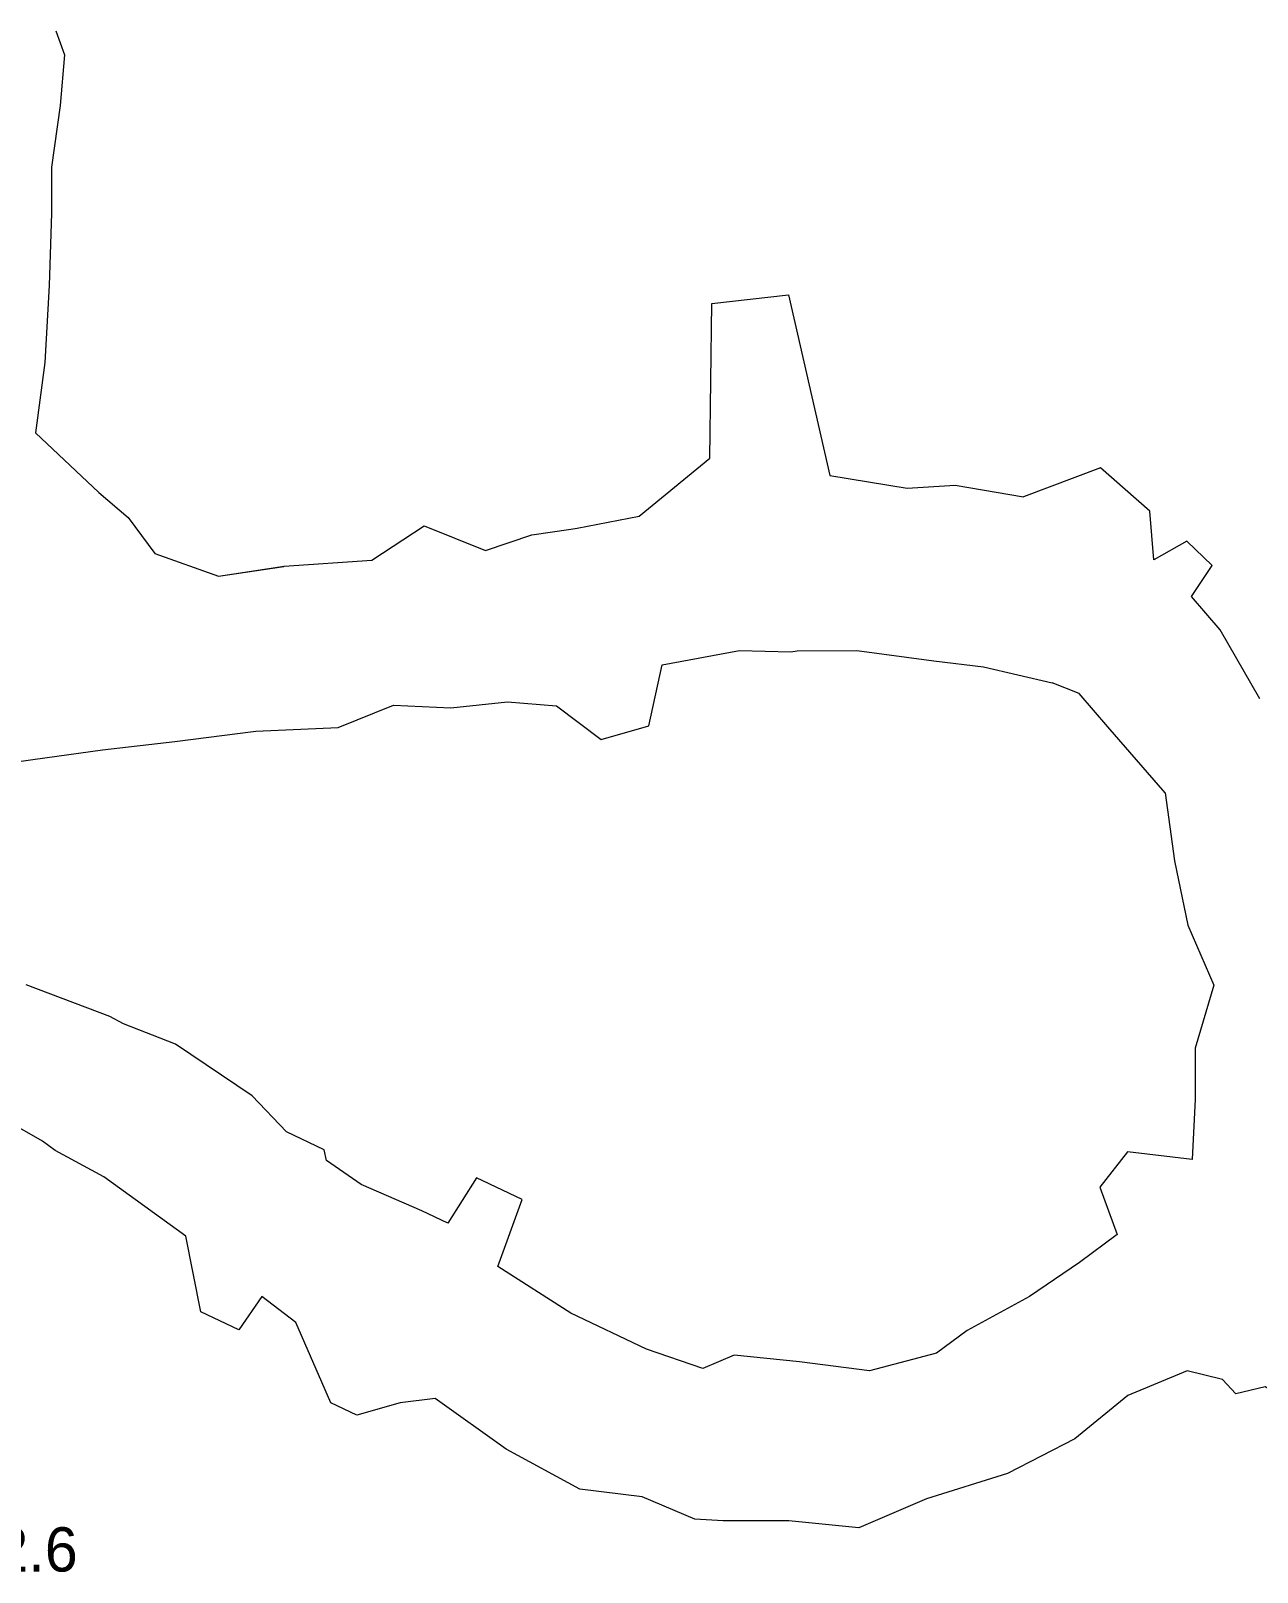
# Model space of a CAD drawing. Extents: x -47776 to 11079, y 0 to 10209.
# Drawn here: x 10819.4 to 10874.8, y 9836.1 to 9905.7 of the extents above; entities that cross this region are included whole.
import ezdxf

# ---------------------------------------------------------------- set-up
doc = ezdxf.new("R2010")
doc.units = 0
doc.header["$MEASUREMENT"] = 0
doc.layers.add('R-480-7855-NE-SCR', color=7, linetype='Continuous')
doc.layers.add('R-495-7699-SE-SCR', color=204, linetype='Continuous')

msp = doc.modelspace()

# ---------------------------------------------------------------- linework, layer by layer
at = {"layer": 'R-480-7855-NE-SCR', "linetype": 'Continuous', "lineweight": 0}
for points in [[(10820.494, 9905.718, -450.428), (10820.895, 9904.628, -450.567), (10820.696, 9902.346, -450.457), (10820.298, 9899.568, -450.11), (10820.3, 9897.484, -450.574), (10820.202, 9894.211, -450.89), (10820.005, 9890.738, -451.131)], [(10820.494, 9905.718, -454.728), (10820.895, 9904.628, -454.867), (10820.696, 9902.346, -454.457), (10820.298, 9899.568, -454.41), (10820.3, 9897.484, -454.874), (10820.202, 9894.211, -455.19), (10820.005, 9890.738, -455.331)], [(10846.84, 9883.806, -451.496), (10850.033, 9886.425, -451.236), (10850.124, 9893.398, -450.578), (10853.59, 9893.795, -450.531), (10855.452, 9885.644, -450.111), (10858.939, 9885.07, -449.682), (10861.117, 9885.204, -449.339), (10864.199, 9884.669, -448.872)], [(10846.84, 9883.806, -445.796), (10850.033, 9886.425, -444.836), (10850.124, 9893.398, -444.078), (10853.589, 9893.795, -444.031), (10855.452, 9885.644, -444.211), (10858.939, 9885.07, -443.982), (10861.117, 9885.204, -443.739), (10864.199, 9884.669, -443.972)], [(10820.005, 9890.738, -451.131), (10819.576, 9887.558, -450.921), (10822.443, 9884.867, -451.145), (10823.756, 9883.746, -450.856), (10824.967, 9882.115, -450.757)], [(10820.005, 9890.738, -455.331), (10819.576, 9887.558, -455.321), (10822.443, 9884.867, -455.445), (10823.756, 9883.746, -455.356), (10824.967, 9882.115, -455.357)], [(10874.872, 9875.552, -441.908), (10873.083, 9878.672, -441.979), (10871.789, 9880.169, -442.266), (10872.716, 9881.573, -442.324), (10871.576, 9882.678, -442.367), (10870.084, 9881.835, -442.411), (10869.902, 9884.033, -442.77), (10867.682, 9885.99, -442.885), (10864.199, 9884.669, -443.972)], [(10874.872, 9875.552, -447.311), (10873.083, 9878.672, -447.179), (10871.789, 9880.169, -447.466), (10872.716, 9881.573, -447.724), (10871.576, 9882.678, -447.767), (10870.084, 9881.835, -447.911), (10869.902, 9884.033, -448.17), (10867.682, 9885.99, -448.285), (10864.199, 9884.669, -448.872)], [(10830.789, 9881.531, -448.655), (10830.812, 9881.535, -448.651), (10834.768, 9881.807, -447.743), (10837.138, 9883.364, -447.048), (10839.897, 9882.249, -447.052), (10841.991, 9882.957, -446.518), (10843.752, 9883.213, -446.044), (10844.039, 9883.255, -445.999), (10846.84, 9883.806, -445.796)], [(10830.789, 9881.531, -453.855), (10830.812, 9881.535, -453.851), (10834.768, 9881.807, -453.243), (10837.138, 9883.364, -452.248), (10839.897, 9882.249, -452.752), (10841.991, 9882.957, -452.218), (10843.752, 9883.213, -451.844), (10844.039, 9883.255, -451.799), (10846.84, 9883.806, -451.496)], [(10824.967, 9882.115, -450.757), (10827.845, 9881.089, -448.871), (10830.789, 9881.531, -448.655), (10830.812, 9881.535, -448.651)], [(10824.967, 9882.115, -455.357), (10827.845, 9881.089, -454.571), (10830.812, 9881.535, -453.851), (10830.812, 9881.535, -453.851)], [(10847.879, 9877.086, -445.796), (10851.379, 9877.728, -444.836), (10853.685, 9877.68, -444.078), (10853.978, 9877.725, -444.031), (10856.675, 9877.738, -444.211), (10860.147, 9877.263, -443.982), (10862.386, 9877.002, -443.739), (10865.498, 9876.269, -443.972)], [(10847.879, 9877.086, -451.496), (10851.379, 9877.728, -451.236), (10853.685, 9877.68, -450.578), (10853.978, 9877.725, -450.531), (10856.675, 9877.738, -450.111), (10860.147, 9877.263, -449.682), (10862.386, 9877.002, -449.339), (10865.498, 9876.269, -448.872)], [(10835.746, 9875.269, -448.314), (10835.746, 9875.269, -448.314), (10835.746, 9875.269, -448.314), (10838.332, 9875.15, -447.048), (10840.889, 9875.421, -447.052), (10843.113, 9875.239, -446.518), (10845.133, 9873.713, -446.044), (10847.284, 9874.324, -445.999), (10847.879, 9877.086, -445.796)], [(10835.746, 9875.269, -453.414), (10835.746, 9875.269, -453.414), (10835.746, 9875.269, -453.414), (10838.332, 9875.15, -452.248), (10840.889, 9875.421, -452.752), (10843.113, 9875.239, -452.218), (10845.133, 9873.713, -451.844), (10847.284, 9874.324, -451.799), (10847.879, 9877.086, -451.496)], [(10870.602, 9871.299, -442.404), (10868.015, 9874.29, -441.979), (10866.721, 9875.787, -442.266), (10865.498, 9876.269, -443.972)], [(10870.602, 9871.299, -448.404), (10868.015, 9874.29, -447.179), (10866.721, 9875.787, -447.466), (10865.498, 9876.269, -448.872)], [(10812.068, 9871.449, -450.816), (10816.312, 9872.362, -450.774), (10819.458, 9872.807, -450.196), (10822.605, 9873.253, -449.618), (10825.872, 9873.624, -448.924), (10829.523, 9874.087, -448.871), (10833.243, 9874.259, -449.118), (10835.746, 9875.269, -448.314)], [(10812.068, 9871.449, -457.316), (10816.312, 9872.362, -456.774), (10819.458, 9872.807, -456.396), (10822.605, 9873.253, -455.718), (10825.872, 9873.624, -455.224), (10829.523, 9874.087, -454.571), (10833.243, 9874.259, -453.918), (10835.746, 9875.269, -453.414)], [(10870.602, 9871.299, -442.404), (10871.014, 9868.227, -441.125), (10871.614, 9865.327, -440.137), (10872.789, 9862.625, -439.466), (10871.959, 9859.78, -440.427), (10871.95, 9857.475, -440.153), (10871.81, 9854.748, -439.013), (10868.891, 9855.092, -438.637), (10867.648, 9853.504, -438.588), (10868.427, 9851.355, -436.679)], [(10870.602, 9871.299, -448.404), (10871.014, 9868.227, -446.425), (10871.614, 9865.327, -445.837), (10872.789, 9862.625, -445.466), (10871.959, 9859.78, -444.827), (10871.95, 9857.475, -444.353), (10871.81, 9854.748, -443.813), (10868.891, 9855.092, -443.737), (10867.648, 9853.504, -443.688), (10868.427, 9851.355, -442.079)], [(10825.897, 9859.948, -430.888), (10823.555, 9860.872, -429.977), (10822.939, 9861.205, -429.974), (10819.158, 9862.63, -430.6)], [(10825.897, 9859.948, -436.488), (10823.555, 9860.872, -436.177), (10822.939, 9861.205, -436.174), (10819.158, 9862.63, -435.8)], [(10849.722, 9845.301, -434.92), (10849.722, 9845.301, -434.92), (10847.167, 9846.181, -434.739), (10843.752, 9847.801, -434.243), (10840.462, 9849.915, -433.337), (10841.564, 9852.934, -433.106), (10839.498, 9853.915, -432.866), (10838.199, 9851.874, -432.635), (10837.031, 9852.428, -432.5), (10834.293, 9853.617, -432.087), (10832.714, 9854.698, -431.49), (10832.616, 9855.187, -431.558), (10830.908, 9855.997, -431.361), (10829.364, 9857.615, -431.242), (10825.897, 9859.948, -430.888)], [(10849.722, 9845.301, -439.22), (10849.722, 9845.301, -439.22), (10847.167, 9846.181, -438.839), (10843.752, 9847.801, -438.443), (10840.462, 9849.915, -438.037), (10841.564, 9852.934, -438.106), (10839.498, 9853.915, -437.866), (10838.199, 9851.874, -437.835), (10837.031, 9852.428, -437.7), (10834.293, 9853.617, -437.387), (10832.714, 9854.698, -437.29), (10832.616, 9855.187, -437.258), (10830.908, 9855.997, -437.061), (10829.364, 9857.615, -436.842), (10825.897, 9859.948, -436.488)], [(10822.665, 9853.965, -436.488), (10820.466, 9855.153, -436.177), (10819.897, 9855.573, -436.174), (10816.86, 9857.305, -435.8)], [(10822.665, 9853.965, -430.888), (10820.466, 9855.153, -429.977), (10819.897, 9855.573, -429.974), (10816.86, 9857.305, -430.6)], [(10849.358, 9838.501, -434.391), (10846.979, 9839.519, -434.92), (10844.167, 9839.856, -434.739), (10840.838, 9841.657, -434.243), (10837.633, 9843.952, -433.337), (10836.054, 9843.759, -433.106), (10834.085, 9843.201, -432.635), (10834.085, 9843.201, -432.635), (10832.917, 9843.755, -432.5), (10831.335, 9847.383, -432.087), (10829.799, 9848.554, -431.49), (10828.758, 9847.056, -431.558), (10827.051, 9847.865, -431.361), (10826.364, 9851.29, -431.242), (10822.665, 9853.965, -430.888)], [(10849.358, 9838.501, -439.491), (10846.979, 9839.519, -439.22), (10844.167, 9839.856, -438.839), (10840.838, 9841.657, -438.443), (10837.633, 9843.952, -438.037), (10836.054, 9843.759, -438.106), (10834.085, 9843.201, -437.835), (10834.085, 9843.201, -437.835), (10832.917, 9843.755, -437.7), (10831.335, 9847.383, -437.387), (10829.799, 9848.554, -437.29), (10828.758, 9847.056, -437.258), (10827.051, 9847.865, -437.061), (10826.364, 9851.29, -436.842), (10822.665, 9853.965, -436.488)], [(10868.427, 9851.355, -436.679), (10866.735, 9850.097, -436.455), (10864.478, 9848.559, -436.166), (10861.657, 9847.026, -436.035), (10860.268, 9845.999, -434.927)], [(10868.427, 9851.355, -442.079), (10866.735, 9850.097, -441.855), (10864.478, 9848.559, -442.066), (10861.657, 9847.026, -441.135), (10860.268, 9845.999, -440.827)], [(10860.268, 9845.999, -434.927), (10857.237, 9845.2, -434.906), (10854.089, 9845.613, -435.058), (10851.133, 9845.912, -434.537), (10849.722, 9845.301, -434.92), (10849.722, 9845.301, -434.92)], [(10860.268, 9845.999, -440.827), (10857.237, 9845.2, -440.306), (10854.089, 9845.613, -440.058), (10851.133, 9845.912, -439.437), (10849.722, 9845.301, -439.22), (10849.722, 9845.301, -439.22)], [(10873.182, 9844.811, -438.906), (10871.597, 9845.201, -436.455), (10868.917, 9844.09, -436.166), (10866.519, 9842.13, -436.035), (10863.476, 9840.571, -435.732)], [(10873.182, 9844.811, -443.206), (10871.597, 9845.201, -441.855), (10868.917, 9844.09, -442.066), (10866.519, 9842.13, -441.135), (10863.476, 9840.571, -441.332)], [(10863.476, 9840.571, -435.732), (10859.825, 9839.414, -434.927), (10856.761, 9838.116, -434.906), (10853.606, 9838.429, -435.058), (10850.629, 9838.429, -434.537), (10849.358, 9838.501, -434.391), (10849.358, 9838.501, -434.391)], [(10863.476, 9840.571, -441.332), (10859.825, 9839.414, -440.827), (10856.761, 9838.116, -440.306), (10853.606, 9838.429, -440.058), (10850.629, 9838.429, -439.437), (10849.358, 9838.501, -439.491), (10849.358, 9838.501, -439.491)]]:
    msp.add_polyline3d(points, dxfattribs=at)
at = {"layer": 'R-495-7699-SE-SCR', "color": 5, "linetype": 'Continuous', "lineweight": 0}
for points in [[(10884.102, 9836.403, -440.446), (10882.103, 9838.637, -440.327), (10880.07, 9840.373, -439.75), (10878.674, 9842.092, -439.243), (10877.695, 9842.928, -439.062), (10875.111, 9844.478, -438.943), (10873.795, 9844.156, -439.031), (10873.182, 9844.811, -438.906)], [(10884.102, 9836.403, -445.746), (10882.103, 9838.637, -445.127), (10880.07, 9840.373, -444.65), (10878.674, 9842.092, -444.143), (10877.695, 9842.928, -443.862), (10875.111, 9844.478, -443.543), (10873.795, 9844.156, -443.431), (10873.182, 9844.811, -443.206)]]:
    msp.add_polyline3d(points, dxfattribs=at)

# ---------------------------------------------------------------- texts
at = {"color": 4, "linetype": 'Continuous', "lineweight": 0, "insert": (10813.903, 9838.138), "char_height": 2, "width": 10.83249, "attachment_point": 1}
msp.add_mtext('-452.6', dxfattribs=at)

doc.saveas('drawing.dxf')
